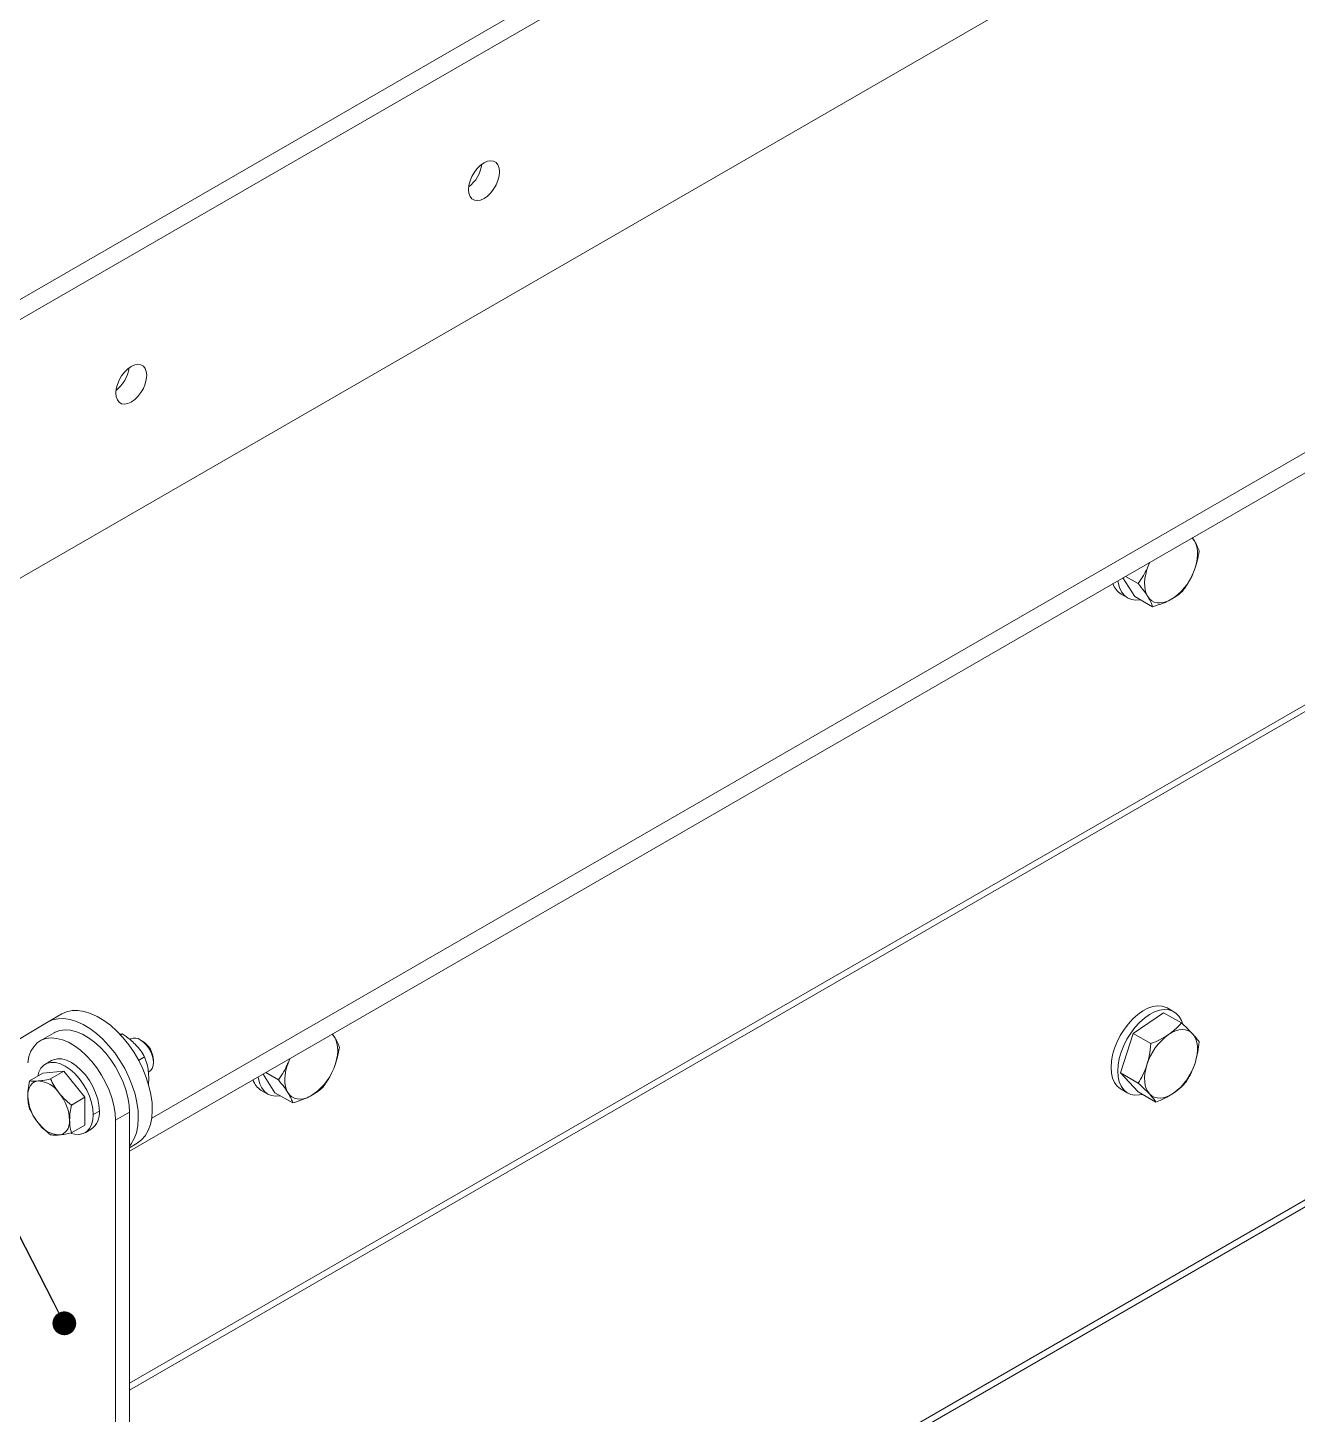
# Model space of a CAD drawing. Header units: millimetres. Extents: x 5983 to 6824, y 1301 to 1895.
# Drawn here: x 6659.6 to 6713.9, y 1770.2 to 1829.5 of the extents above; entities that cross this region are included whole.
import ezdxf

# ---------------------------------------------------------------- set-up
doc = ezdxf.new("R2010")
doc.units = ezdxf.units.MM
doc.linetypes.add('SLD-Sólida', pattern=[0])
doc.layers.add('FORMATO', color=90, linetype='SLD-Sólida')

msp = doc.modelspace()

# ---------------------------------------------------------------- linework, layer by layer
at = {"linetype": 'SLD-Sólida', "lineweight": 18}
for p, q in [((6749.101, 1869.685), (6637.849, 1805.477)), ((6749.849, 1869.253), (6638.597, 1805.045)), ((6749.849, 1858.19), (6638.597, 1793.982)), ((6772.665, 1845.022), (6664.927, 1782.842)), ((6772.665, 1844.157), (6663.977, 1781.428)), ((6663.977, 1771.506), (6762.137, 1828.158)), ((6761.967, 1827.766), (6663.977, 1771.211)), ((6678.727, 1823.292), (6678.852, 1823.455)), ((6678.852, 1823.455), (6678.991, 1823.592)), ((6678.991, 1823.592), (6679.138, 1823.696)), ((6679.138, 1823.696), (6679.285, 1823.761)), ((6679.285, 1823.761), (6679.425, 1823.785)), ((6679.425, 1823.785), (6679.55, 1823.767)), ((6679.55, 1823.767), (6679.654, 1823.706)), ((6679.654, 1823.706), (6679.733, 1823.607)), ((6679.733, 1823.607), (6679.782, 1823.474)), ((6679.782, 1823.474), (6679.798, 1823.314)), ((6678.495, 1822.732), (6678.544, 1822.921)), ((6678.544, 1822.921), (6678.622, 1823.111)), ((6678.622, 1823.111), (6678.727, 1823.292)), ((6679.733, 1822.946), (6679.654, 1822.756)), ((6679.782, 1823.135), (6679.733, 1822.946)), ((6679.798, 1823.314), (6679.782, 1823.135)), ((6678.478, 1822.552), (6678.495, 1822.732)), ((6678.495, 1822.392), (6678.478, 1822.552)), ((6678.544, 1822.259), (6678.495, 1822.392)), ((6678.622, 1822.16), (6678.544, 1822.259)), ((6679.285, 1822.275), (6679.138, 1822.171)), ((6679.425, 1822.412), (6679.285, 1822.275)), ((6679.55, 1822.575), (6679.425, 1822.412)), ((6679.654, 1822.756), (6679.55, 1822.575)), ((6678.727, 1822.1), (6678.622, 1822.16)), ((6678.852, 1822.081), (6678.727, 1822.1)), ((6678.991, 1822.105), (6678.852, 1822.081)), ((6679.138, 1822.171), (6678.991, 1822.105)), ((6664.2, 1815.055), (6664.34, 1815.079)), ((6664.34, 1815.079), (6664.465, 1815.061)), ((6663.537, 1814.405), (6663.642, 1814.586)), ((6663.642, 1814.586), (6663.767, 1814.749)), ((6663.767, 1814.749), (6663.906, 1814.885)), ((6663.906, 1814.885), (6664.053, 1814.989)), ((6664.053, 1814.989), (6664.2, 1815.055)), ((6664.465, 1815.061), (6664.569, 1815)), ((6664.569, 1815), (6664.648, 1814.901)), ((6664.648, 1814.901), (6664.697, 1814.768)), ((6664.697, 1814.768), (6664.713, 1814.608)), ((6664.713, 1814.608), (6664.697, 1814.429)), ((6663.393, 1813.846), (6663.41, 1814.025)), ((6663.41, 1814.025), (6663.459, 1814.215)), ((6663.459, 1814.215), (6663.537, 1814.405)), ((6664.569, 1814.05), (6664.465, 1813.869)), ((6664.648, 1814.24), (6664.569, 1814.05)), ((6664.697, 1814.429), (6664.648, 1814.24)), ((6663.41, 1813.686), (6663.393, 1813.846)), ((6663.459, 1813.553), (6663.41, 1813.686)), ((6663.537, 1813.454), (6663.459, 1813.553)), ((6663.642, 1813.394), (6663.537, 1813.454)), ((6663.767, 1813.375), (6663.642, 1813.394)), ((6663.906, 1813.399), (6663.767, 1813.375)), ((6664.053, 1813.465), (6663.906, 1813.399)), ((6664.2, 1813.569), (6664.053, 1813.465)), ((6664.34, 1813.706), (6664.2, 1813.569)), ((6664.465, 1813.869), (6664.34, 1813.706)), ((6709.415, 1807.653), (6709.438, 1807.63)), ((6709.516, 1807.528), (6709.426, 1807.659)), ((6709.438, 1807.63), (6709.516, 1807.528)), ((6709.516, 1807.528), (6709.577, 1807.406)), ((6709.577, 1807.406), (6709.621, 1807.266)), ((6663.977, 1750.327), (6762.137, 1806.98)), ((6709.621, 1807.266), (6709.645, 1807.109)), ((6709.65, 1806.94), (6709.636, 1806.76)), ((6709.645, 1807.109), (6709.65, 1806.94)), ((6761.967, 1806.587), (6663.977, 1750.033)), ((6707.436, 1806.107), (6707.488, 1806.298)), ((6707.488, 1806.298), (6707.557, 1806.49)), ((6707.557, 1806.49), (6707.61, 1806.611)), ((6707.596, 1806.603), (6707.557, 1806.49)), ((6709.551, 1806.382), (6709.481, 1806.19)), ((6709.603, 1806.573), (6709.551, 1806.382)), ((6709.636, 1806.76), (6709.603, 1806.573)), ((6706.249, 1805.825), (6706.261, 1805.746)), ((6706.261, 1805.746), (6706.316, 1805.533)), ((6706.964, 1805.147), (6706.464, 1805.949)), ((6706.571, 1806.011), (6707.112, 1805.705)), ((6707.388, 1805.74), (6707.403, 1805.92)), ((6707.394, 1805.571), (6707.388, 1805.74)), ((6707.403, 1805.92), (6707.436, 1806.107)), ((6706.316, 1805.533), (6706.403, 1805.351)), ((6706.384, 1805.251), (6706.667, 1805.091)), ((6706.403, 1805.351), (6706.519, 1805.203)), ((6706.519, 1805.203), (6706.661, 1805.094)), ((6706.661, 1805.094), (6706.827, 1805.025)), ((6706.827, 1805.025), (6707.012, 1804.999)), ((6706.964, 1805.147), (6707.731, 1804.713)), ((6707.012, 1804.999), (6707.201, 1805.013)), ((6707.418, 1805.414), (6707.394, 1805.571)), ((6707.461, 1805.274), (6707.418, 1805.414)), ((6707.523, 1805.152), (6707.461, 1805.274)), ((6707.601, 1805.05), (6707.523, 1805.152)), ((6707.695, 1804.97), (6707.601, 1805.05)), ((6708.485, 1805.002), (6708.337, 1804.935)), ((6707.803, 1804.913), (6707.695, 1804.97)), ((6707.924, 1804.881), (6707.803, 1804.913)), ((6708.054, 1804.874), (6707.924, 1804.881)), ((6708.193, 1804.892), (6708.054, 1804.874)), ((6708.337, 1804.935), (6708.193, 1804.892)), ((6661.09, 1787.298), (6660.492, 1786.953)), ((6661.286, 1787.387), (6661.09, 1787.298)), ((6661.52, 1787.439), (6661.286, 1787.387)), ((6661.772, 1787.445), (6661.52, 1787.439)), ((6662.038, 1787.406), (6661.772, 1787.445)), ((6662.315, 1787.321), (6662.038, 1787.406)), ((6662.597, 1787.191), (6662.315, 1787.321)), ((6707.099, 1787.278), (6706.89, 1787.093)), ((6706.894, 1786.465), (6708.195, 1787.345)), ((6707.314, 1787.429), (6707.099, 1787.278)), ((6707.531, 1787.542), (6707.314, 1787.429)), ((6707.597, 1787.269), (6707.382, 1787.118)), ((6707.743, 1787.615), (6707.531, 1787.542)), ((6707.813, 1787.382), (6707.597, 1787.269)), ((6707.947, 1787.645), (6707.743, 1787.615)), ((6708.026, 1787.454), (6707.813, 1787.382)), ((6708.137, 1787.632), (6707.947, 1787.645)), ((6708.23, 1787.485), (6708.026, 1787.454)), ((6708.31, 1787.577), (6708.137, 1787.632)), ((6708.195, 1787.345), (6708.961, 1786.911)), ((6708.42, 1787.472), (6708.23, 1787.485)), ((6708.355, 1787.553), (6708.31, 1787.577)), ((6708.637, 1787.393), (6708.355, 1787.553)), ((6708.592, 1787.417), (6708.42, 1787.472)), ((6708.743, 1787.32), (6708.592, 1787.417)), ((6708.867, 1787.184), (6708.743, 1787.32)), ((6660.476, 1786.944), (6646.015, 1778.269)), ((6660.687, 1787.041), (6660.476, 1786.944)), ((6660.921, 1787.093), (6660.687, 1787.041)), ((6661.173, 1787.1), (6660.921, 1787.093)), ((6661.004, 1786.588), (6661.224, 1786.616)), ((6661.439, 1787.06), (6661.173, 1787.1)), ((6661.224, 1786.616), (6661.46, 1786.598)), ((6661.716, 1786.975), (6661.439, 1787.06)), ((6661.999, 1786.846), (6661.716, 1786.975)), ((6662.283, 1786.675), (6661.999, 1786.846)), ((6662.564, 1786.464), (6662.283, 1786.675)), ((6662.881, 1787.02), (6662.597, 1787.191)), ((6663.162, 1786.81), (6662.881, 1787.02)), ((6663.436, 1786.563), (6663.162, 1786.81)), ((6706.511, 1786.638), (6706.35, 1786.378)), ((6706.693, 1786.878), (6706.511, 1786.638)), ((6706.89, 1787.093), (6706.693, 1786.878)), ((6706.976, 1786.718), (6706.794, 1786.478)), ((6707.173, 1786.933), (6706.976, 1786.718)), ((6707.382, 1787.118), (6707.173, 1786.933)), ((6708.851, 1786.611), (6708.99, 1786.628)), ((6708.963, 1787.012), (6708.867, 1787.184)), ((6709.009, 1786.885), (6708.963, 1787.012)), ((6708.99, 1786.628), (6709.12, 1786.619)), ((6709.12, 1786.619), (6709.24, 1786.586)), ((6659.881, 1785.897), (6660.03, 1786.054)), ((6660.03, 1786.054), (6660.205, 1786.17)), ((6660.758, 1786.491), (6660.16, 1786.146)), ((6660.205, 1786.17), (6660.405, 1786.243)), ((6660.405, 1786.243), (6660.625, 1786.27)), ((6660.625, 1786.27), (6660.861, 1786.252)), ((6660.758, 1786.491), (6660.804, 1786.516)), ((6660.804, 1786.516), (6661.004, 1786.588)), ((6660.861, 1786.252), (6661.109, 1786.189)), ((6661.109, 1786.189), (6661.364, 1786.083)), ((6661.364, 1786.083), (6661.621, 1785.934)), ((6661.46, 1786.598), (6661.708, 1786.535)), ((6661.708, 1786.535), (6661.962, 1786.428)), ((6661.962, 1786.428), (6662.22, 1786.28)), ((6662.22, 1786.28), (6662.475, 1786.092)), ((6662.475, 1786.092), (6662.723, 1785.869)), ((6662.837, 1786.218), (6662.564, 1786.464)), ((6663.099, 1785.939), (6662.837, 1786.218)), ((6663.698, 1786.285), (6663.436, 1786.563)), ((6663.567, 1786.425), (6663.66, 1786.449)), ((6663.66, 1786.449), (6663.588, 1786.407)), ((6663.944, 1785.978), (6663.698, 1786.285)), ((6664.039, 1786.229), (6663.997, 1786.205)), ((6664.529, 1786.138), (6664.439, 1786.19)), ((6664.439, 1786.19), (6664.58, 1786.088)), ((6664.58, 1786.088), (6664.712, 1785.952)), ((6672.646, 1786.431), (6672.668, 1786.409)), ((6672.747, 1786.307), (6672.656, 1786.437)), ((6672.668, 1786.409), (6672.747, 1786.307)), ((6672.747, 1786.307), (6672.808, 1786.185)), ((6672.808, 1786.185), (6672.851, 1786.044)), ((6672.851, 1786.044), (6672.876, 1785.888)), ((6706.212, 1786.106), (6706.101, 1785.826)), ((6706.35, 1786.378), (6706.212, 1786.106)), ((6706.351, 1784.772), (6706.894, 1786.465)), ((6706.632, 1786.218), (6706.495, 1785.945)), ((6706.794, 1786.478), (6706.632, 1786.218)), ((6706.894, 1786.465), (6707.661, 1786.031)), ((6708.412, 1786.414), (6708.56, 1786.503)), ((6708.56, 1786.503), (6708.707, 1786.569)), ((6708.707, 1786.569), (6708.851, 1786.611)), ((6709.24, 1786.586), (6709.348, 1786.529)), ((6709.348, 1786.529), (6709.441, 1786.448)), ((6709.441, 1786.448), (6709.519, 1786.345)), ((6709.519, 1786.345), (6709.58, 1786.222)), ((6709.58, 1786.222), (6709.622, 1786.081)), ((6709.622, 1786.081), (6709.646, 1785.924)), ((6659.624, 1785.211), (6659.677, 1785.471)), ((6659.677, 1785.471), (6659.763, 1785.702)), ((6659.763, 1785.702), (6659.881, 1785.897)), ((6661.621, 1785.934), (6661.876, 1785.747)), ((6661.876, 1785.747), (6662.124, 1785.523)), ((6662.124, 1785.523), (6662.36, 1785.269)), ((6662.723, 1785.869), (6662.959, 1785.614)), ((6662.959, 1785.614), (6663.179, 1785.333)), ((6663.345, 1785.633), (6663.099, 1785.939)), ((6663.571, 1785.304), (6663.345, 1785.633)), ((6664.17, 1785.649), (6663.944, 1785.978)), ((6664.373, 1785.302), (6664.17, 1785.649)), ((6664.623, 1785.459), (6664.368, 1785.312)), ((6664.712, 1785.952), (6664.826, 1785.789)), ((6664.826, 1785.789), (6664.917, 1785.611)), ((6664.917, 1785.611), (6664.977, 1785.428)), ((6664.977, 1785.428), (6665.004, 1785.252)), ((6672.866, 1785.539), (6672.833, 1785.352)), ((6672.881, 1785.718), (6672.866, 1785.539)), ((6672.876, 1785.888), (6672.881, 1785.718)), ((6706.021, 1785.546), (6705.971, 1785.272)), ((6706.101, 1785.826), (6706.021, 1785.546)), ((6706.384, 1785.666), (6706.303, 1785.386)), ((6706.495, 1785.945), (6706.384, 1785.666)), ((6709.635, 1785.574), (6709.601, 1785.387)), ((6709.65, 1785.754), (6709.635, 1785.574)), ((6709.646, 1785.924), (6709.65, 1785.754)), ((6660.192, 1784.973), (6660.103, 1784.806)), ((6660.311, 1785.102), (6660.192, 1784.973)), ((6661.172, 1784.845), (6660.276, 1784.765)), ((6660.459, 1785.187), (6660.311, 1785.102)), ((6660.646, 1785.302), (6660.382, 1785.15)), ((6660.63, 1785.227), (6660.459, 1785.187)), ((6661.172, 1784.845), (6660.601, 1784.516)), ((6660.819, 1785.219), (6660.63, 1785.227)), ((6660.723, 1785.339), (6660.646, 1785.302)), ((6660.894, 1785.379), (6660.723, 1785.339)), ((6661.021, 1785.165), (6660.819, 1785.219)), ((6661.083, 1785.372), (6660.894, 1785.379)), ((6661.229, 1785.066), (6661.021, 1785.165)), ((6661.285, 1785.318), (6661.083, 1785.372)), ((6662.068, 1783.731), (6661.172, 1784.845)), ((6661.436, 1784.925), (6661.229, 1785.066)), ((6661.492, 1785.219), (6661.285, 1785.318)), ((6661.638, 1784.747), (6661.436, 1784.925)), ((6661.7, 1785.078), (6661.492, 1785.219)), ((6661.902, 1784.899), (6661.7, 1785.078)), ((6662.091, 1784.688), (6661.902, 1784.899)), ((6662.36, 1785.269), (6662.58, 1784.987)), ((6662.58, 1784.987), (6662.78, 1784.685)), ((6663.179, 1785.333), (6663.378, 1785.03)), ((6663.378, 1785.03), (6663.554, 1784.712)), ((6663.774, 1784.957), (6663.571, 1785.304)), ((6663.95, 1784.598), (6663.774, 1784.957)), ((6664.549, 1784.943), (6664.373, 1785.302)), ((6664.696, 1784.577), (6664.549, 1784.943)), ((6664.785, 1784.812), (6664.839, 1784.844)), ((6664.875, 1784.868), (6664.839, 1784.844)), ((6664.951, 1784.963), (6664.875, 1784.868)), ((6664.995, 1785.093), (6664.951, 1784.963)), ((6665.004, 1785.252), (6664.995, 1785.093)), ((6665.005, 1785.21), (6665.005, 1785.313)), ((6670.633, 1784.699), (6670.666, 1784.886)), ((6670.666, 1784.886), (6670.718, 1785.077)), ((6670.718, 1785.077), (6670.788, 1785.268)), ((6670.788, 1785.268), (6670.841, 1785.389)), ((6670.827, 1785.381), (6670.788, 1785.268)), ((6672.781, 1785.161), (6672.712, 1784.969)), ((6672.833, 1785.352), (6672.781, 1785.161)), ((6705.971, 1785.272), (6705.955, 1785.011)), ((6705.955, 1785.011), (6705.972, 1784.769)), ((6706.254, 1785.112), (6706.238, 1784.851)), ((6706.238, 1784.851), (6706.254, 1784.609)), ((6706.303, 1785.386), (6706.254, 1785.112)), ((6707.404, 1784.749), (6707.438, 1784.936)), ((6707.438, 1784.936), (6707.49, 1785.127)), ((6709.601, 1785.387), (6709.548, 1785.196)), ((6659.694, 1784.149), (6659.746, 1784.24)), ((6660.276, 1784.765), (6659.706, 1784.436)), ((6659.746, 1784.24), (6659.811, 1784.315)), ((6659.811, 1784.315), (6659.888, 1784.372)), ((6659.888, 1784.372), (6659.976, 1784.411)), ((6659.976, 1784.411), (6660.074, 1784.43)), ((6660.103, 1784.806), (6660.055, 1784.638)), ((6661.59, 1784.325), (6661.685, 1784.207)), ((6661.827, 1784.536), (6661.638, 1784.747)), ((6661.998, 1784.299), (6661.827, 1784.536)), ((6662.146, 1784.043), (6661.998, 1784.299)), ((6662.262, 1784.451), (6662.091, 1784.688)), ((6662.41, 1784.195), (6662.262, 1784.451)), ((6662.78, 1784.685), (6662.955, 1784.366)), ((6662.955, 1784.366), (6663.104, 1784.038)), ((6663.554, 1784.712), (6663.702, 1784.383)), ((6663.702, 1784.383), (6663.821, 1784.051)), ((6664.097, 1784.232), (6663.95, 1784.598)), ((6664.811, 1784.211), (6664.696, 1784.577)), ((6669.48, 1784.604), (6669.491, 1784.525)), ((6669.491, 1784.525), (6669.547, 1784.312)), ((6669.547, 1784.312), (6669.633, 1784.13)), ((6670.195, 1783.926), (6669.695, 1784.728)), ((6669.802, 1784.79), (6670.343, 1784.483)), ((6670.619, 1784.519), (6670.633, 1784.699)), ((6670.624, 1784.349), (6670.619, 1784.519)), ((6670.648, 1784.193), (6670.624, 1784.349)), ((6705.972, 1784.769), (6706.021, 1784.552)), ((6706.021, 1784.552), (6706.102, 1784.363)), ((6706.102, 1784.363), (6706.213, 1784.209)), ((6706.254, 1784.609), (6706.304, 1784.391)), ((6706.304, 1784.391), (6706.385, 1784.203)), ((6706.351, 1784.772), (6707.118, 1784.338)), ((6707.109, 1783.96), (6706.351, 1784.772)), ((6707.389, 1784.569), (6707.404, 1784.749)), ((6707.393, 1784.399), (6707.389, 1784.569)), ((6707.417, 1784.242), (6707.393, 1784.399)), ((6707.459, 1784.101), (6707.417, 1784.242)), ((6659.626, 1783.792), (6659.633, 1783.923)), ((6659.633, 1783.923), (6659.656, 1784.042)), ((6659.656, 1784.042), (6659.694, 1784.149)), ((6662.068, 1783.731), (6661.497, 1783.402)), ((6662.068, 1782.537), (6662.068, 1783.731)), ((6662.265, 1783.776), (6662.146, 1784.043)), ((6662.354, 1783.507), (6662.265, 1783.776)), ((6662.529, 1783.929), (6662.41, 1784.195)), ((6662.618, 1783.659), (6662.529, 1783.929)), ((6662.672, 1783.395), (6662.618, 1783.659)), ((6663.104, 1784.038), (6663.222, 1783.705)), ((6663.222, 1783.705), (6663.308, 1783.376)), ((6663.821, 1784.051), (6663.907, 1783.721)), ((6663.907, 1783.721), (6663.959, 1783.4)), ((6664.213, 1783.865), (6664.097, 1784.232)), ((6664.295, 1783.504), (6664.213, 1783.865)), ((6664.893, 1783.849), (6664.811, 1784.211)), ((6664.94, 1783.499), (6664.893, 1783.849)), ((6669.614, 1784.029), (6669.897, 1783.869)), ((6669.633, 1784.13), (6669.749, 1783.982)), ((6669.749, 1783.982), (6669.891, 1783.872)), ((6669.891, 1783.872), (6670.057, 1783.804)), ((6670.057, 1783.804), (6670.242, 1783.777)), ((6670.195, 1783.926), (6670.961, 1783.492)), ((6670.242, 1783.777), (6670.431, 1783.792)), ((6670.692, 1784.053), (6670.648, 1784.193)), ((6670.753, 1783.93), (6670.692, 1784.053)), ((6670.831, 1783.828), (6670.753, 1783.93)), ((6670.926, 1783.748), (6670.831, 1783.828)), ((6671.034, 1783.692), (6670.926, 1783.748)), ((6671.154, 1783.66), (6671.034, 1783.692)), ((6671.285, 1783.653), (6671.154, 1783.66)), ((6671.424, 1783.671), (6671.285, 1783.653)), ((6671.568, 1783.714), (6671.424, 1783.671)), ((6671.715, 1783.781), (6671.568, 1783.714)), ((6706.213, 1784.209), (6706.351, 1784.093)), ((6706.351, 1784.093), (6706.384, 1784.073)), ((6706.384, 1784.073), (6706.667, 1783.912)), ((6706.385, 1784.203), (6706.496, 1784.049)), ((6706.496, 1784.049), (6706.633, 1783.932)), ((6706.633, 1783.932), (6706.795, 1783.856)), ((6706.795, 1783.856), (6706.977, 1783.822)), ((6706.977, 1783.822), (6707.175, 1783.831)), ((6707.109, 1783.96), (6707.875, 1783.526)), ((6707.175, 1783.831), (6707.294, 1783.855)), ((6707.52, 1783.978), (6707.459, 1784.101)), ((6707.597, 1783.875), (6707.52, 1783.978)), ((6707.691, 1783.794), (6707.597, 1783.875)), ((6707.799, 1783.737), (6707.691, 1783.794)), ((6707.919, 1783.704), (6707.799, 1783.737)), ((6708.049, 1783.696), (6707.919, 1783.704)), ((6708.187, 1783.713), (6708.049, 1783.696)), ((6708.331, 1783.755), (6708.187, 1783.713)), ((6708.479, 1783.821), (6708.331, 1783.755)), ((6708.627, 1783.909), (6708.479, 1783.821)), ((6662.408, 1783.243), (6662.354, 1783.507)), ((6662.426, 1782.992), (6662.408, 1783.243)), ((6662.69, 1783.145), (6662.426, 1782.992)), ((6662.69, 1783.145), (6662.672, 1783.395)), ((6663.308, 1783.376), (6663.361, 1783.054)), ((6663.361, 1783.054), (6663.378, 1782.748)), ((6663.378, 1782.748), (6663.977, 1783.093)), ((6663.959, 1783.4), (6663.977, 1783.093)), ((6663.977, 1783.093), (6663.977, 1687.819)), ((6664.342, 1783.153), (6664.295, 1783.504)), ((6664.353, 1782.819), (6664.342, 1783.153)), ((6664.928, 1782.851), (6664.952, 1783.164)), ((6664.952, 1783.164), (6664.94, 1783.499)), ((6661.387, 1782.508), (6661.349, 1782.402)), ((6661.409, 1782.628), (6661.387, 1782.508)), ((6661.417, 1782.759), (6661.409, 1782.628)), ((6662.068, 1782.537), (6661.497, 1782.207)), ((6662.265, 1782.394), (6662.354, 1782.561)), ((6662.354, 1782.561), (6662.408, 1782.763)), ((6662.408, 1782.763), (6662.426, 1782.992)), ((6663.378, 1782.748), (6663.378, 1688.164)), ((6664.27, 1782.219), (6664.329, 1782.505)), ((6664.329, 1782.505), (6664.353, 1782.819)), ((6664.775, 1782.309), (6664.869, 1782.564)), ((6664.869, 1782.564), (6664.928, 1782.851)), ((6661.067, 1782.14), (6660.969, 1782.121)), ((6661.155, 1782.178), (6661.067, 1782.14)), ((6661.232, 1782.236), (6661.155, 1782.178)), ((6661.297, 1782.311), (6661.232, 1782.236)), ((6661.349, 1782.402), (6661.297, 1782.311)), ((6661.485, 1782.185), (6661.638, 1782.148)), ((6661.638, 1782.148), (6661.827, 1782.14)), ((6661.827, 1782.14), (6661.998, 1782.18)), ((6661.998, 1782.18), (6662.146, 1782.265)), ((6662.075, 1782.217), (6662.339, 1782.369)), ((6662.146, 1782.265), (6662.265, 1782.394)), ((6664.05, 1781.742), (6664.176, 1781.963)), ((6664.176, 1781.963), (6664.27, 1782.219)), ((6664.305, 1781.765), (6664.491, 1781.906)), ((6664.491, 1781.906), (6664.648, 1782.088)), ((6664.648, 1782.088), (6664.775, 1782.309)), ((6663.977, 1781.568), (6664.305, 1781.765)), ((6664.305, 1781.765), (6663.977, 1781.575)), ((6663.977, 1781.649), (6664.05, 1781.742))]:
    msp.add_line(p, q, dxfattribs=at)
at = {"linetype": 'ByBlock', "lineweight": -2}
msp.add_line((6660.958, 1774.518), (6660.726, 1774.97), dxfattribs=at)
at = {"linetype": 'ByBlock', "const_width": 0.508}
msp.add_lwpolyline([(6661.074, 1774.292, 1), (6661.306, 1773.84, 1)], format="xyb", close=True, dxfattribs=at)
at = {"linetype": 'SLD-Sólida', "lineweight": 18}
for centre, radius, start, end in [((6677.583, 1823.831), 1.474, 307.75615, 352.26148), ((6662.498, 1815.125), 1.474, 307.75615, 352.26148), ((6707.263, 1807.039), 2.375, 300.95582, 339.06564), ((6706.801, 1805.941), 0.807, 197.44823, 238.87061), ((6664.207, 1785.883), 0.385, 52.90452, 115.79368), ((6663.986, 1785.275), 1.019, 2.13135, 57.86866), ((6709.897, 1784.376), 2.522, 126.08761, 162.66921), ((6670.493, 1785.818), 2.375, 300.95582, 339.06564), ((6707.141, 1785.947), 2.522, 306.08761, 342.66921), ((6660.005, 1783.276), 1.156, 33.43484, 86.58279), ((6670.031, 1784.72), 0.807, 197.44823, 238.87061), ((6661.568, 1783.882), 1.944, 182.6376, 219.7722), ((6659.475, 1782.669), 1.944, 2.6376, 39.7722), ((6661.843, 1783.061), 0.851, 305.64567, 5.66178), ((6661.038, 1783.275), 1.156, 213.43484, 266.58279)]:
    msp.add_arc(centre, radius, start, end, dxfattribs=at)
for points, knots in [([(6709.724, 1807.09), (6709.698, 1807.166), (6709.652, 1807.297), (6709.556, 1807.46), (6709.516, 1807.528)], [0, 0, 0, 0, 0.581944, 1, 1, 1, 1]), ([(6709.481, 1806.19), (6709.538, 1806.346), (6709.643, 1806.638), (6709.698, 1806.946), (6709.724, 1807.09)], [0, 0, 0, 0, 0.53526, 1, 1, 1, 1]), ([(6707.557, 1806.49), (6707.489, 1806.34), (6707.361, 1806.061), (6707.191, 1805.818), (6707.112, 1805.705)], [0, 0, 0, 0, 0.5352597, 1, 1, 1, 1]), ([(6709.036, 1805.405), (6709.135, 1805.548), (6709.304, 1805.793), (6709.429, 1806.073), (6709.481, 1806.19)], [0, 0, 0, 0, 0.581944, 1, 1, 1, 1]), ([(6707.112, 1805.705), (6707.204, 1805.591), (6707.362, 1805.397), (6707.475, 1805.224), (6707.523, 1805.152)], [0, 0, 0, 0, 0.581944, 1, 1, 1, 1]), ([(6707.523, 1805.152), (6707.573, 1805.065), (6707.666, 1804.903), (6707.71, 1804.773), (6707.731, 1804.713)], [0, 0, 0, 0, 0.53526, 1, 1, 1, 1]), ([(6707.731, 1804.713), (6707.888, 1804.761), (6708.159, 1804.843), (6708.388, 1804.955), (6708.485, 1805.002)], [0, 0, 0, 0, 0.581944, 1, 1, 1, 1]), ([(6708.485, 1805.002), (6708.597, 1805.068), (6708.807, 1805.192), (6708.964, 1805.338), (6709.036, 1805.405)], [0, 0, 0, 0, 0.53526, 1, 1, 1, 1]), ([(6708.961, 1786.911), (6708.87, 1786.809), (6708.712, 1786.633), (6708.501, 1786.478), (6708.412, 1786.414)], [0, 0, 0, 0, 0.581944, 1, 1, 1, 1]), ([(6709.441, 1786.448), (6709.366, 1786.525), (6709.227, 1786.669), (6709.046, 1786.835), (6708.961, 1786.911)], [0, 0, 0, 0, 0.53526, 1, 1, 1, 1]), ([(6663.66, 1786.449), (6663.778, 1786.369), (6663.98, 1786.232), (6664.15, 1786.068), (6664.221, 1786)], [0, 0, 0, 0, 0.581944, 1, 1, 1, 1]), ([(6672.955, 1785.868), (6672.928, 1785.945), (6672.883, 1786.076), (6672.787, 1786.239), (6672.747, 1786.307)], [0, 0, 0, 0, 0.581944, 1, 1, 1, 1]), ([(6707.661, 1786.031), (6707.641, 1785.851), (6707.608, 1785.541), (6707.525, 1785.249), (6707.49, 1785.127)], [0, 0, 0, 0, 0.581944, 1, 1, 1, 1]), ([(6708.412, 1786.414), (6708.288, 1786.338), (6708.057, 1786.195), (6707.786, 1786.083), (6707.661, 1786.031)], [0, 0, 0, 0, 0.53526, 1, 1, 1, 1]), ([(6709.719, 1786.1), (6709.679, 1786.159), (6709.611, 1786.26), (6709.491, 1786.393), (6709.441, 1786.448)], [0, 0, 0, 0, 0.581944, 1, 1, 1, 1]), ([(6709.548, 1785.196), (6709.592, 1785.353), (6709.673, 1785.646), (6709.704, 1785.956), (6709.719, 1786.1)], [0, 0, 0, 0, 0.53526, 1, 1, 1, 1]), ([(6664.221, 1786), (6664.304, 1785.908), (6664.459, 1785.735), (6664.571, 1785.547), (6664.623, 1785.459)], [0, 0, 0, 0, 0.53526, 1, 1, 1, 1]), ([(6664.623, 1785.459), (6664.664, 1785.352), (6664.734, 1785.169), (6664.768, 1784.958), (6664.782, 1784.87)], [0, 0, 0, 0, 0.581944, 1, 1, 1, 1]), ([(6672.712, 1784.969), (6672.768, 1785.125), (6672.874, 1785.417), (6672.929, 1785.725), (6672.955, 1785.868)], [0, 0, 0, 0, 0.53526, 1, 1, 1, 1]), ([(6664.782, 1784.87), (6664.792, 1784.752), (6664.808, 1784.556), (6664.792, 1784.349), (6664.785, 1784.266)], [0, 0, 0, 0, 0.603262, 1, 1, 1, 1]), ([(6670.788, 1785.268), (6670.719, 1785.119), (6670.592, 1784.84), (6670.422, 1784.596), (6670.343, 1784.483)], [0, 0, 0, 0, 0.53526, 1, 1, 1, 1]), ([(6672.267, 1784.184), (6672.365, 1784.327), (6672.534, 1784.571), (6672.659, 1784.852), (6672.712, 1784.969)], [0, 0, 0, 0, 0.581944, 1, 1, 1, 1]), ([(6707.49, 1785.127), (6707.435, 1784.977), (6707.332, 1784.697), (6707.186, 1784.452), (6707.118, 1784.338)], [0, 0, 0, 0, 0.53526, 1, 1, 1, 1]), ([(6709.176, 1784.407), (6709.26, 1784.55), (6709.406, 1784.796), (6709.506, 1785.078), (6709.548, 1785.196)], [0, 0, 0, 0, 0.581944, 1, 1, 1, 1]), ([(6659.706, 1784.436), (6659.68, 1784.307), (6659.636, 1784.085), (6659.629, 1783.879), (6659.626, 1783.792)], [0, 0, 0, 0, 0.581944, 1, 1, 1, 1]), ([(6660.074, 1784.43), (6659.997, 1784.425), (6659.854, 1784.417), (6659.753, 1784.43), (6659.706, 1784.436)], [0, 0, 0, 0, 0.53526, 1, 1, 1, 1]), ([(6660.601, 1784.516), (6660.49, 1784.493), (6660.298, 1784.455), (6660.14, 1784.437), (6660.074, 1784.43)], [0, 0, 0, 0, 0.581944, 1, 1, 1, 1]), ([(6660.969, 1783.913), (6660.893, 1784.017), (6660.75, 1784.21), (6660.648, 1784.419), (6660.601, 1784.516)], [0, 0, 0, 0, 0.53526, 1, 1, 1, 1]), ([(6670.343, 1784.483), (6670.435, 1784.37), (6670.592, 1784.175), (6670.706, 1784.003), (6670.753, 1783.93)], [0, 0, 0, 0, 0.581944, 1, 1, 1, 1]), ([(6707.118, 1784.338), (6707.223, 1784.242), (6707.403, 1784.077), (6707.54, 1783.935), (6707.597, 1783.875)], [0, 0, 0, 0, 0.581944, 1, 1, 1, 1]), ([(6708.627, 1783.909), (6708.739, 1783.993), (6708.948, 1784.148), (6709.103, 1784.325), (6709.176, 1784.407)], [0, 0, 0, 0, 0.53526, 1, 1, 1, 1]), ([(6659.626, 1783.792), (6659.63, 1783.687), (6659.639, 1783.489), (6659.685, 1783.32), (6659.706, 1783.241)], [0, 0, 0, 0, 0.53526, 1, 1, 1, 1]), ([(6661.497, 1783.402), (6661.386, 1783.493), (6661.194, 1783.651), (6661.036, 1783.836), (6660.969, 1783.913)], [0, 0, 0, 0, 0.581944, 1, 1, 1, 1]), ([(6670.753, 1783.93), (6670.803, 1783.844), (6670.897, 1783.682), (6670.941, 1783.552), (6670.961, 1783.492)], [0, 0, 0, 0, 0.5352597, 1, 1, 1, 1]), ([(6670.961, 1783.492), (6671.118, 1783.539), (6671.389, 1783.621), (6671.619, 1783.734), (6671.715, 1783.781)], [0, 0, 0, 0, 0.581944, 1, 1, 1, 1]), ([(6671.715, 1783.781), (6671.827, 1783.847), (6672.038, 1783.97), (6672.194, 1784.116), (6672.267, 1784.184)], [0, 0, 0, 0, 0.53526, 1, 1, 1, 1]), ([(6707.597, 1783.875), (6707.66, 1783.805), (6707.777, 1783.674), (6707.844, 1783.573), (6707.875, 1783.526)], [0, 0, 0, 0, 0.53526, 1, 1, 1, 1]), ([(6707.875, 1783.526), (6708.032, 1783.592), (6708.302, 1783.705), (6708.531, 1783.849), (6708.627, 1783.909)], [0, 0, 0, 0, 0.581944, 1, 1, 1, 1]), ([(6659.706, 1783.241), (6659.765, 1783.12), (6659.868, 1782.911), (6660.013, 1782.719), (6660.074, 1782.638)], [0, 0, 0, 0, 0.581944, 1, 1, 1, 1]), ([(6661.417, 1782.759), (6661.422, 1782.87), (6661.431, 1783.077), (6661.476, 1783.299), (6661.497, 1783.402)], [0, 0, 0, 0, 0.53526, 1, 1, 1, 1]), ([(6660.074, 1782.638), (6660.16, 1782.54), (6660.32, 1782.356), (6660.512, 1782.2), (6660.601, 1782.127)], [0, 0, 0, 0, 0.53526, 1, 1, 1, 1]), ([(6661.497, 1782.207), (6661.471, 1782.307), (6661.427, 1782.477), (6661.42, 1782.676), (6661.417, 1782.759)], [0, 0, 0, 0, 0.581944, 1, 1, 1, 1]), ([(6660.601, 1782.127), (6660.661, 1782.12), (6660.764, 1782.108), (6660.909, 1782.117), (6660.969, 1782.121)], [0, 0, 0, 0, 0.581944, 1, 1, 1, 1]), ([(6660.969, 1782.121), (6661.055, 1782.131), (6661.216, 1782.15), (6661.408, 1782.189), (6661.497, 1782.207)], [0, 0, 0, 0, 0.53526, 1, 1, 1, 1])]:
    msp.add_open_spline(points, degree=3, knots=knots, dxfattribs=at)
at = {"layer": 'FORMATO'}
msp.add_line((6660.726, 1774.97), (6640.566, 1814.275), dxfattribs=at)

doc.saveas('drawing.dxf')
